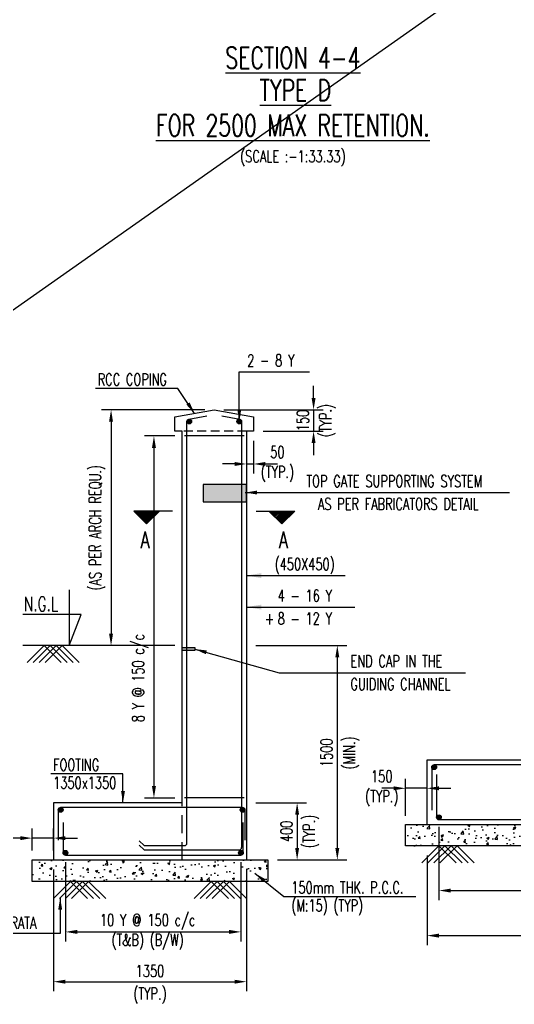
# Model space of a CAD drawing. Header units: millimetres. Extents: x 2843046 to 3042813, y -234641 to -168101.
# Drawn here: x 2879146 to 2889530, y -219364 to -198694 of the extents above; entities that cross this region are included whole.
import ezdxf
from ezdxf.enums import TextEntityAlignment as Align

# ---------------------------------------------------------------- set-up
doc = ezdxf.new("R2010")
doc.units = ezdxf.units.MM
doc.header["$MEASUREMENT"] = 0
doc.header["$PDMODE"] = 34
doc.header["$PDSIZE"] = -5
doc.linetypes.add('Hidden', pattern=[0.375, 0.25, -0.125])
for name, color, linetype in [('S- PILE CAP', 4, 'Continuous'), ('S-BEAM SIZES', 3, 'Continuous'), ('S-COLUMN', 1, 'Continuous'), ('S-CONCRET LINE', 4, 'Continuous'), ('S-DIM-1', 5, 'Continuous'), ('S-FOOTING', 4, 'Continuous'), ('S-LEVEL SECTION', 3, 'Continuous'), ('S-PCC', 9, 'Continuous'), ('S-REINFORCEMENT', 6, 'Continuous'), ('S-SECTION MARK', 1, 'Continuous'), ('S-STIRUPS)', 3, 'Continuous'), ('S-TEXT', 2, 'Continuous'), ('S-TEXT-1', 4, 'Continuous'), ('S-TITIL', 6, 'Continuous')]:
    doc.layers.add(name, color=color, linetype=linetype)
doc.styles.add('ROMANS', font='simplex.shx', dxfattribs={"width": 0.7})
doc.dimstyles.new('dim100', dxfattribs={"dimtxt": 250, "dimasz": 250, "dimexe": 200, "dimexo": 200, "dimgap": 100, "dimtad": 1, "dimdec": 0, "dimzin": 0, "dimdsep": 46, "dimtxsty": 'ROMANS', "dimcen": 0, "dimclrd": 5, "dimclre": 5, "dimclrt": 4, "dimadec": 0, "dimazin": 0, "dimtfac": 1, "dimtdec": 0, "dimtix": 1, "dimtofl": 0, "dimtmove": 2, "dimatfit": 3, "dimfxl": 0, "dimtolj": 1, "dimtzin": 0, "dimlwd": -1, "dimlwe": -1, "dimarcsym": 0})
doc.dimstyles.new('dim20', dxfattribs={"dimtxt": 250, "dimasz": 250, "dimexe": 200, "dimexo": 200, "dimgap": 100, "dimtad": 1, "dimdec": 0, "dimlfac": 0.2, "dimzin": 0, "dimdsep": 46, "dimtxsty": 'ROMANS', "dimcen": 0, "dimclrd": 5, "dimclre": 5, "dimclrt": 4, "dimadec": 0, "dimazin": 0, "dimtfac": 1, "dimtdec": 0, "dimtix": 1, "dimtofl": 0, "dimtmove": 2, "dimatfit": 3, "dimfxl": 0, "dimtolj": 1, "dimtzin": 0, "dimlwd": -1, "dimlwe": -1, "dimarcsym": 0})
doc.dimstyles.new('dim33.33', dxfattribs={"dimtxt": 250, "dimasz": 250, "dimexe": 200, "dimexo": 200, "dimgap": 100, "dimtad": 1, "dimdec": 0, "dimlfac": 0.333331, "dimzin": 0, "dimdsep": 46, "dimtxsty": 'ROMANS', "dimcen": 0, "dimclrd": 5, "dimclre": 5, "dimclrt": 4, "dimadec": 0, "dimazin": 0, "dimtfac": 1, "dimtdec": 0, "dimtix": 1, "dimtofl": 0, "dimtmove": 2, "dimatfit": 3, "dimfxl": 0, "dimtolj": 1, "dimtzin": 0, "dimlwd": -1, "dimlwe": -1, "dimarcsym": 0})
pattern_1 = [(225, (2959247.954, -207170.16), (15.2387667, -15.2387667), [])]

# ---------------------------------------------------------------- blocks, each defined once
blk = doc.blocks.new('*D43')
at = {"layer": 'Defpoints', "color": 0, "lineweight": -2}
for p in [(2883906, -215133), (2884356, -216333), (2884970, -216333)]:
    blk.add_point(p, dxfattribs=at)
at = {"layer": 'S-DIM-1', "color": 5}
for p, q in [((2884106, -215133), (2885170, -215133)), ((2884556, -216333), (2885170, -216333))]:
    blk.add_line(p, q, dxfattribs=at)
at = {"layer": 'S-DIM-1', "color": 5, "lineweight": -3}
blk.add_line((2884970, -215383), (2884970, -216083), dxfattribs=at)
at = {"layer": 'S-DIM-1', "color": 5, "lineweight": -2}
for points in [[(2885012, -215383), (2884929, -215383), (2884970, -215133)], [(2884929, -216083), (2885012, -216083), (2884970, -216333)]]:
    blk.add_solid(points, dxfattribs=at)
at = {"layer": 'S-DIM-1', "color": 4, "char_height": 250, "attachment_point": 5, "rotation": 90, "style": 'ROMANS'}
for s, insert in [('\\A1;400', (2884745, -215733)), ('(TYP.)', (2885261, -215733))]:
    blk.add_mtext(s, dxfattribs=dict(at, insert=insert))
blk = doc.blocks.new('*D44')
at = {"layer": 'Defpoints', "color": 0, "lineweight": -2}
for p in [(2880106, -216183), (2883790, -216183), (2883790, -217844)]:
    blk.add_point(p, dxfattribs=at)
at = {"layer": 'S-DIM-1', "color": 5}
for p, q in [((2880106, -216383), (2880106, -218044)), ((2883790, -216383), (2883790, -218044)), ((2880356, -217844), (2883540, -217844))]:
    blk.add_line(p, q, dxfattribs=at)
at = {"layer": 'S-DIM-1', "color": 5, "lineweight": -2}
for points in [[(2880356, -217802), (2880356, -217886), (2880106, -217844)], [(2883540, -217886), (2883540, -217802), (2883790, -217844)]]:
    blk.add_solid(points, dxfattribs=at)
at = {"layer": 'S-DIM-1', "color": 4, "insert": (2881831, -217844), "char_height": 250, "attachment_point": 5, "style": 'ROMANS'}
blk.add_mtext('\\A1;10 Y @ 150 c/c\\P(T&B) (B/W)', dxfattribs=at)
blk = doc.blocks.new('*D45')
at = {"layer": 'Defpoints', "color": 0, "lineweight": -2}
for p in [(2879856, -216333), (2883906, -216333), (2883906, -218889)]:
    blk.add_point(p, dxfattribs=at)
at = {"layer": 'S-DIM-1', "color": 5}
for p, q in [((2879856, -216533), (2879856, -219089)), ((2883906, -216533), (2883906, -219089)), ((2880106, -218889), (2883656, -218889))]:
    blk.add_line(p, q, dxfattribs=at)
at = {"layer": 'S-DIM-1', "color": 5, "lineweight": -2}
for points in [[(2880106, -218848), (2880106, -218931), (2879856, -218889)], [(2883656, -218931), (2883656, -218848), (2883906, -218889)]]:
    blk.add_solid(points, dxfattribs=at)
at = {"layer": 'S-DIM-1', "color": 4, "char_height": 250, "attachment_point": 5, "style": 'ROMANS'}
for s, insert in [('\\A1;{1350', (2881881, -218664)), ('(TYP.)}', (2881881, -219180))]:
    blk.add_mtext(s, dxfattribs=dict(at, insert=insert))
blk = doc.blocks.new('*D46')
at = {"layer": 'Defpoints', "color": 0, "lineweight": -2}
for p in [(2883906, -211833), (2884356, -216333), (2885814, -216333)]:
    blk.add_point(p, dxfattribs=at)
at = {"layer": 'S-DIM-1', "color": 5}
for p, q in [((2884106, -211833), (2886014, -211833)), ((2884556, -216333), (2886014, -216333))]:
    blk.add_line(p, q, dxfattribs=at)
at = {"layer": 'S-DIM-1', "color": 5, "lineweight": -3}
blk.add_line((2885814, -212083), (2885814, -216083), dxfattribs=at)
at = {"layer": 'S-DIM-1', "color": 5, "lineweight": -2}
for points in [[(2885855, -212083), (2885772, -212083), (2885814, -211833)], [(2885772, -216083), (2885855, -216083), (2885814, -216333)]]:
    blk.add_solid(points, dxfattribs=at)
at = {"layer": 'S-DIM-1', "color": 4, "char_height": 250, "attachment_point": 5, "rotation": 90, "style": 'ROMANS'}
for s, insert in [('\\A1;{1500', (2885589, -214083)), ('(MIN.)}', (2886104, -214083))]:
    blk.add_mtext(s, dxfattribs=dict(at, insert=insert))
blk = doc.blocks.new('*D47')
at = {"layer": 'Defpoints', "color": 0, "lineweight": -2}
for p in [(2883231, -206883), (2881064, -211833), (2882406, -211833)]:
    blk.add_point(p, dxfattribs=at)
at = {"layer": 'S-DIM-1', "color": 5}
for p, q in [((2883031, -206883), (2880864, -206883)), ((2882206, -211833), (2880864, -211833))]:
    blk.add_line(p, q, dxfattribs=at)
at = {"layer": 'S-DIM-1', "color": 5, "lineweight": -3}
blk.add_line((2881064, -207133), (2881064, -211583), dxfattribs=at)
at = {"layer": 'S-DIM-1', "color": 5, "lineweight": -2}
for points in [[(2881105, -207133), (2881022, -207133), (2881064, -206883)], [(2881022, -211583), (2881105, -211583), (2881064, -211833)]]:
    blk.add_solid(points, dxfattribs=at)
at = {"layer": 'S-DIM-1', "color": 4, "insert": (2880773, -209358), "char_height": 250, "attachment_point": 5, "rotation": 90, "style": 'ROMANS'}
blk.add_mtext('\\A1;(AS PER ARCH REQU.)', dxfattribs=at)
blk = doc.blocks.new('*D48')
at = {"layer": 'Defpoints', "color": 0, "lineweight": -2}
for p in [(2882606, -207433), (2881964, -215033), (2882606, -215033)]:
    blk.add_point(p, dxfattribs=at)
at = {"layer": 'S-DIM-1', "color": 5}
for p, q in [((2882406, -207433), (2881764, -207433)), ((2882406, -215033), (2881764, -215033))]:
    blk.add_line(p, q, dxfattribs=at)
at = {"layer": 'S-DIM-1', "color": 5, "lineweight": -3}
blk.add_line((2881964, -207683), (2881964, -214783), dxfattribs=at)
at = {"layer": 'S-DIM-1', "color": 5, "lineweight": -2}
for points in [[(2882006, -207683), (2881922, -207683), (2881964, -207433)], [(2881922, -214783), (2882006, -214783), (2881964, -215033)]]:
    blk.add_solid(points, dxfattribs=at)
at = {"layer": 'S-DIM-1', "color": 4, "insert": (2881674, -212514), "char_height": 250, "attachment_point": 5, "rotation": 90, "style": 'ROMANS'}
blk.add_mtext('\\A1;8 Y @ 150 c/c', dxfattribs=at)
blk = doc.blocks.new('*D49')
at = {"layer": 'Defpoints', "color": 0, "lineweight": -2}
for p in [(2883231, -206883), (2884056, -207333), (2885316, -207333)]:
    blk.add_point(p, dxfattribs=at)
at = {"layer": 'S-DIM-1', "color": 5, "lineweight": -3}
for p, q in [((2885316, -206633), (2885316, -206383)), ((2885316, -206883), (2885316, -207333)), ((2885316, -207583), (2885316, -207833))]:
    blk.add_line(p, q, dxfattribs=at)
at = {"layer": 'S-DIM-1', "color": 5}
for p, q in [((2883431, -206883), (2885516, -206883)), ((2884256, -207333), (2885516, -207333))]:
    blk.add_line(p, q, dxfattribs=at)
at = {"layer": 'S-DIM-1', "color": 5, "lineweight": -2}
for points in [[(2885274, -206633), (2885358, -206633), (2885316, -206883)], [(2885358, -207583), (2885274, -207583), (2885316, -207333)]]:
    blk.add_solid(points, dxfattribs=at)
at = {"layer": 'S-DIM-1', "color": 4, "char_height": 250, "attachment_point": 5, "rotation": 90, "style": 'ROMANS'}
for s, insert in [('\\A1;150', (2885091, -207108)), ('(TYP.)', (2885606, -207108))]:
    blk.add_mtext(s, dxfattribs=dict(at, insert=insert))
blk = doc.blocks.new('*D50')
at = {"layer": 'Defpoints', "color": 0, "lineweight": -2}
for p in [(2883906, -207333), (2884056, -207333), (2884056, -208021)]:
    blk.add_point(p, dxfattribs=at)
at = {"layer": 'S-DIM-1', "color": 5}
for p, q in [((2883906, -207533), (2883906, -208221)), ((2884056, -207533), (2884056, -208221))]:
    blk.add_line(p, q, dxfattribs=at)
at = {"layer": 'S-DIM-1', "color": 5, "lineweight": -3}
for p, q in [((2883656, -208021), (2883406, -208021)), ((2883906, -208021), (2884056, -208021)), ((2884306, -208021), (2884556, -208021))]:
    blk.add_line(p, q, dxfattribs=at)
at = {"layer": 'S-DIM-1', "color": 5, "lineweight": -2}
for points in [[(2883656, -208062), (2883656, -207979), (2883906, -208021)], [(2884306, -207979), (2884306, -208062), (2884056, -208021)]]:
    blk.add_solid(points, dxfattribs=at)
at = {"layer": 'S-DIM-1', "color": 4, "insert": (2884556, -208021), "char_height": 250, "attachment_point": 5, "style": 'ROMANS'}
blk.add_mtext('\\A1;50\\P(TYP.)', dxfattribs=at)
blk = doc.blocks.new('*D52')
at = {"layer": 'Defpoints', "color": 0, "lineweight": -2}
for p in [(2879406, -215875), (2879406, -216333), (2879856, -216333)]:
    blk.add_point(p, dxfattribs=at)
at = {"layer": 'S-DIM-1', "color": 5}
for p, q in [((2879406, -216133), (2879406, -215675)), ((2879856, -216133), (2879856, -215675))]:
    blk.add_line(p, q, dxfattribs=at)
at = {"layer": 'S-DIM-1', "color": 5, "lineweight": -3}
for p, q in [((2879156, -215875), (2877956, -215875)), ((2879856, -215875), (2879406, -215875)), ((2880106, -215875), (2880356, -215875))]:
    blk.add_line(p, q, dxfattribs=at)
at = {"layer": 'S-DIM-1', "color": 5, "lineweight": -2}
for points in [[(2879156, -215917), (2879156, -215834), (2879406, -215875)], [(2880106, -215834), (2880106, -215917), (2879856, -215875)]]:
    blk.add_solid(points, dxfattribs=at)
at = {"layer": 'S-DIM-1', "color": 4, "insert": (2878431, -215875), "char_height": 250, "attachment_point": 5, "style": 'ROMANS'}
blk.add_mtext('\\A1;150\\P(TYP.)', dxfattribs=at)
blk = doc.blocks.new('*D71')
at = {"layer": 'Defpoints', "color": 0, "lineweight": -2}
for p in [(2887947, -215437), (2895388, -215437), (2895388, -216976)]:
    blk.add_point(p, dxfattribs=at)
at = {"layer": 'S-DIM-1', "color": 5}
for p, q in [((2887947, -215637), (2887947, -217176)), ((2895388, -215637), (2895388, -217176)), ((2888197, -216976), (2895138, -216976))]:
    blk.add_line(p, q, dxfattribs=at)
at = {"layer": 'S-DIM-1', "color": 5, "lineweight": -2}
for points in [[(2888197, -216935), (2888197, -217018), (2887947, -216976)], [(2895138, -217018), (2895138, -216935), (2895388, -216976)]]:
    blk.add_solid(points, dxfattribs=at)
at = {"layer": 'S-DIM-1', "color": 4, "insert": (2891547, -216976), "char_height": 250, "attachment_point": 5, "style": 'ROMANS'}
blk.add_mtext('\\A1;10 Y @ 150 c/c\\P(T&B)', dxfattribs=at)
blk = doc.blocks.new('*D72')
at = {"layer": 'Defpoints', "color": 0, "lineweight": -2}
for p in [(2887697, -216037), (2895497, -216037), (2895497, -217922)]:
    blk.add_point(p, dxfattribs=at)
at = {"layer": 'S-DIM-1', "color": 5}
for p, q in [((2887697, -216237), (2887697, -218122)), ((2895497, -216237), (2895497, -218122)), ((2887947, -217922), (2895247, -217922))]:
    blk.add_line(p, q, dxfattribs=at)
at = {"layer": 'S-DIM-1', "color": 5, "lineweight": -2}
for points in [[(2887947, -217880), (2887947, -217964), (2887697, -217922)], [(2895247, -217964), (2895247, -217880), (2895497, -217922)]]:
    blk.add_solid(points, dxfattribs=at)
at = {"layer": 'S-DIM-1', "color": 4, "insert": (2891597, -217922), "char_height": 250, "attachment_point": 5, "style": 'ROMANS'}
blk.add_mtext('\\A1;2600\\P(TYP.)', dxfattribs=at)
blk = doc.blocks.new('*D75')
at = {"layer": 'Defpoints', "color": 0, "lineweight": -2}
for p in [(2887247, -214829), (2887697, -215587), (2887247, -215608)]:
    blk.add_point(p, dxfattribs=at)
at = {"layer": 'S-DIM-1', "color": 5}
for p, q in [((2887247, -215408), (2887247, -214629)), ((2887697, -215387), (2887697, -214629))]:
    blk.add_line(p, q, dxfattribs=at)
at = {"layer": 'S-DIM-1', "color": 5, "lineweight": -3}
for p, q in [((2886997, -214829), (2886747, -214829)), ((2887697, -214829), (2887247, -214829)), ((2887947, -214829), (2888197, -214829))]:
    blk.add_line(p, q, dxfattribs=at)
at = {"layer": 'S-DIM-1', "color": 5, "lineweight": -2}
for points in [[(2886997, -214871), (2886997, -214788), (2887247, -214829)], [(2887947, -214788), (2887947, -214871), (2887697, -214829)]]:
    blk.add_solid(points, dxfattribs=at)
at = {"layer": 'S-DIM-1', "color": 4, "insert": (2886747, -214829), "char_height": 250, "attachment_point": 5, "style": 'ROMANS'}
blk.add_mtext('\\A1;150\\P(TYP.)', dxfattribs=at)

msp = doc.modelspace()

# ---------------------------------------------------------------- hatches: boundary and pattern name
at = {"ltscale": 100}
h = msp.add_hatch(color=8, dxfattribs=at)
h.dxf.hatch_style = 1
h.paths.add_polyline_path([(2883905.8, -208452.9), (2882999.2, -208452.9), (2882999.2, -208810.3), (2883905.8, -208810.3)])
h = msp.add_hatch(color=8, dxfattribs=at)
h.dxf.hatch_style = 1
h.paths.add_polyline_path([(2882822.5, -211875.4), (2882555.8, -211875.4), (2882555.8, -211939.4), (2882822.5, -211939.4)])
at = {"layer": 'S-PCC', "linetype": 'ByBlock'}
h = msp.add_hatch(dxfattribs=at)
h.set_pattern_fill('AR-CONC,_O', color=256, scale=66.666667)
h.set_pattern_definition([(50, (-14206710.75, 195740.44), (478.173455, -41.834757), [50, -550]), (355, (-14206710.75, 195740.44), (-92.500889, 501.461422), [40, -440]), (100.4514445, (-14206670.9, 195736.95), (385.672564, 459.626661), [42.493461, -467.428075]), (46.1842, (-14206710.75, 195873.77), (711.49422, -110.346187), [75, -825]), (96.6356355, (-14206651.46, 195864.6), (623.107964, 649.4124), [63.740228, -701.142507]), (351.184164, (-14206710.75, 195873.8), (623.107963, 649.4124), [60, -660]), (21, (-14206644.1, 195840.44), (397.938035, -268.412594), [50, -550]), (326, (-14206644.1, 195840.44), (162.210221, 483.433363), [40, -440]), (71.4514447, (-14206610.9, 195818.07), (560.148251, 215.020769), [42.49346, -467.428075]), (37.5, (-14206710.75, 195740.44), (8.1065702, 221.9292359), [0, -434.6666667, 0, -446.6666667, 0, -441.6666667]), (7.5, (-14206710.75, 195740.44), (175.3796916, 262.9411413), [0, -254.6666667, 0, -424.6666667, 0, -168.3333333]), (327.5, (-14206859.42, 195740.44), (355.8816241, -15.0365812), [0, -166.6666667, 0, -520, 0, -690]), (317.5, (-14206926.08, 195740.44), (388.7907796, 66.736655), [0, -216.6666667, 0, -345.3333333, 0, -490])])
h.paths.add_polyline_path([(2887246.7, -216036.9), (2887246.7, -215586.9), (2895496.7, -215586.8), (2895496.7, -216036.8)])
h = msp.add_hatch(dxfattribs=at)
h.set_pattern_fill('AR-CONC,_O', color=8, scale=66.666667)
h.set_pattern_definition([(50, (-14218361.6, 194994.46), (478.173455, -41.834757), [50, -550]), (355, (-14218361.6, 194994.46), (-92.500889, 501.461422), [40, -440]), (100.4514445, (-14218321.76, 194991), (385.672564, 459.626661), [42.493461, -467.428075]), (46.1842, (-14218361.6, 195127.8), (711.49422, -110.346187), [75, -825]), (96.6356355, (-14218302.3, 195118.6), (623.107964, 649.4124), [63.740228, -701.142507]), (351.184164, (-14218361.6, 195127.8), (623.107963, 649.4124), [60, -660]), (21, (-14218294.94, 195094.46), (397.938035, -268.412594), [50, -550]), (326, (-14218294.94, 195094.46), (162.210221, 483.433363), [40, -440]), (71.4514447, (-14218261.77, 195072.1), (560.148251, 215.020769), [42.49346, -467.428075]), (37.5, (-14218361.6, 194994.46), (8.1065702, 221.9292359), [0, -434.6666667, 0, -446.6666667, 0, -441.6666667]), (7.5, (-14218361.6, 194994.46), (175.3796916, 262.9411413), [0, -254.6666667, 0, -424.6666667, 0, -168.3333333]), (327.5, (-14218510.27, 194994.46), (355.8816241, -15.0365812), [0, -166.6666667, 0, -520, 0, -690]), (317.5, (-14218576.94, 194994.46), (388.7907796, 66.736655), [0, -216.6666667, 0, -345.3333333, 0, -490])])
h.paths.add_polyline_path([(2879405.8, -216782.8), (2879405.8, -216332.8), (2884355.8, -216332.8), (2884355.8, -216782.8)])
at = {"layer": 'S-SECTION MARK', "ltscale": 5}
h = msp.add_hatch(dxfattribs=at)
h.set_pattern_fill('ANSI31', color=256, scale=172.406964, angle=180, style=0)
h.set_pattern_definition(pattern_1)
h.paths.add_polyline_path([(2881810.8, -209276.3), (2881539, -209009.1), (2882082.7, -209009.1)])
h = msp.add_hatch(dxfattribs=at)
h.set_pattern_fill('ANSI31', color=256, scale=172.406964, angle=180, style=0)
h.set_pattern_definition(pattern_1)
h.paths.add_polyline_path([(2884650.8, -209276.3), (2884922.7, -209009.1), (2884378.9, -209009.1)])

# ---------------------------------------------------------------- linework, layer by layer
at = {"color": 8, "ltscale": 100}
for p, q in [((2882555.8, -211875.4, 153353), (2882822.5, -211875.4, 153353)), ((2882822.5, -211939.4, 153353), (2882555.8, -211939.4, 153353)), ((2882822.5, -211875.4, 153353), (2882822.5, -211939.4, 153353))]:
    msp.add_line(p, q, dxfattribs=at)
at = {"color": 8, "ltscale": 100, "elevation": 153353}
msp.add_lwpolyline([(2883905.8, -208454.6), (2882999.2, -208454.6), (2882999.2, -208812), (2883905.8, -208812)], close=True, dxfattribs=at)
at = {"layer": 'S- PILE CAP', "color": 8, "linetype": 'Hidden', "ltscale": 1500}
msp.add_line((2882555.8, -216332.8, 153353), (2882555.8, -215132.8, 153353), dxfattribs=at)
at = {"layer": 'S-BEAM SIZES', "color": 30, "lineweight": -2}
msp.add_line((2931157.9, -168100.8, 153353), (2843046.1, -230083.7, 153353), dxfattribs=at)
at = {"layer": 'S-COLUMN', "color": 8, "linetype": 'Hidden', "ltscale": 750}
msp.add_line((2883905.8, -207332.8, 153353), (2882555.8, -207332.8, 153353), dxfattribs=at)
at = {"layer": 'S-CONCRET LINE', "elevation": 153353}
msp.add_lwpolyline([(2882555.8, -215132.8), (2882555.8, -207332.8), (2882405.8, -207332.8), (2882405.8, -207032.8), (2883230.8, -206882.8), (2884055.8, -207032.8), (2884055.8, -207332.8), (2883905.8, -207332.8), (2883905.8, -216332.8)], dxfattribs=at)
at = {"layer": 'S-FOOTING'}
for points, elevation in [([(2894596.7, -214236.8), (2887696.7, -214236.9), (2887696.7, -215586.9), (2895496.7, -215586.8)], -19.4), ([(2882555.8, -215132.8), (2879855.8, -215132.8), (2879855.8, -216332.8), (2883905.8, -216332.8)], 153353)]:
    msp.add_lwpolyline(points, dxfattribs=dict(at, elevation=elevation))
at = {"layer": 'S-LEVEL SECTION'}
msp.add_line((2882405.8, -211832.8, 153353), (2879212.2, -211832.8, 153353), dxfattribs=at)
at = {"layer": 'S-LEVEL SECTION', "elevation": 153353}
msp.add_lwpolyline([(2880183, -210662.4), (2880183, -211832.8), (2880433, -211182.8), (2879212.2, -211182.8)], dxfattribs=at)
at = {"layer": 'S-PCC'}
for points, elevation in [([(2880015.4, -212190.7), (2879657.5, -211832.8), (2879299.5, -212190.7)], 153353), ([(2880142, -212190.7), (2879784, -211832.8), (2879426, -212190.7)], 153353), ([(2880268.5, -212190.7), (2879910.6, -211832.8), (2879552.6, -212190.7)], 153353), ([(2880395.1, -212190.7), (2880037.1, -211832.8), (2879679.2, -212190.7)], 153353), ([(2887589.8, -216394.8), (2887947.8, -216036.8), (2888305.7, -216394.8)], -19.4), ([(2887716.4, -216394.8), (2888074.3, -216036.8), (2888432.3, -216394.8)], -19.4), ([(2887842.9, -216394.8), (2888200.9, -216036.8), (2888558.9, -216394.8)], -19.4), ([(2887969.5, -216394.8), (2888327.5, -216036.8), (2888685.4, -216394.8)], -19.4)]:
    msp.add_lwpolyline(points, dxfattribs=dict(at, elevation=elevation))
at = {"layer": 'S-PCC', "elevation": -19.4}
msp.add_lwpolyline([(2887246.7, -216036.9), (2887246.7, -215586.9), (2895496.7, -215586.8), (2895496.7, -216036.8)], close=True, dxfattribs=at)
at = {"layer": 'S-PCC', "color": 8, "elevation": 153353}
msp.add_lwpolyline([(2879405.8, -216782.8), (2879405.8, -216332.8), (2884355.8, -216332.8), (2884355.8, -216782.8)], close=True, dxfattribs=at)
for points in [[(2879855.8, -217140.7), (2880213.8, -216782.8), (2880571.8, -217140.7)], [(2879982.4, -217140.7), (2880340.4, -216782.8), (2880698.3, -217140.7)], [(2880108.9, -217140.7), (2880466.9, -216782.8), (2880824.9, -217140.7)], [(2880235.5, -217140.7), (2880593.5, -216782.8), (2880951.5, -217140.7)], [(2883526.1, -217140.7), (2883168.2, -216782.8), (2882810.2, -217140.7)], [(2883652.7, -217140.7), (2883294.7, -216782.8), (2882936.8, -217140.7)], [(2883779.3, -217140.7), (2883421.3, -216782.8), (2883063.3, -217140.7)], [(2883905.8, -217140.7), (2883547.9, -216782.8), (2883189.9, -217140.7)]]:
    msp.add_lwpolyline(points, dxfattribs=at)
at = {"layer": 'S-REINFORCEMENT', "ltscale": 10}
for p, q in [((2881655.8, -215932.8, 153353), (2881755.8, -216032.8, 153353)), ((2881655.8, -216023.7, 153353), (2881755.8, -216123.7, 153353)), ((2881755.8, -216032.8, 153353), (2882605.8, -216032.8, 153353)), ((2881755.8, -216123.7, 153353), (2883755.8, -216123.7, 153353))]:
    msp.add_line(p, q, dxfattribs=at)
for points, elevation in [([(2882655.8, -215982.8), (2882655.8, -207130.7, -0.3624646), (2882696.9, -207081.5), (2883074.4, -207012.8)], 153353), ([(2883387.2, -207012.8), (2883764.8, -207081.5, -0.3624646), (2883805.8, -207130.7), (2883805.8, -216073.7)], 153353), ([(2895471.6, -215286.8), (2895471.6, -214386.8, 0.4142136), (2895421.6, -214336.8), (2887846.7, -214336.9, 0.4142136), (2887796.7, -214386.9), (2887796.7, -215286.9)], -19.4), ([(2887896.7, -214536.9), (2887896.7, -215436.9, 0.4142136), (2887946.7, -215486.9), (2895388.4, -215486.8, 0.4142136), (2895438.4, -215436.8), (2895438.4, -214536.8)], -19.4), ([(2883876, -215918.3), (2883876, -215282.8, 0.4142136), (2883826, -215232.8), (2880005.8, -215232.8, 0.4142136), (2879955.8, -215282.8), (2879955.8, -215918.3)], 153353), ([(2880055.8, -215547.3), (2880055.8, -216182.8, 0.4142136), (2880105.8, -216232.8), (2883789.8, -216232.8, 0.4142136), (2883839.8, -216182.8), (2883839.8, -215547.3)], 153353)]:
    msp.add_lwpolyline(points, format="xyb", dxfattribs=dict(at, elevation=elevation))
at = {"layer": 'S-REINFORCEMENT', "ltscale": 10, "const_width": 50}
for points, elevation in [([(2882730.8, -207130.7, 1), (2882680.8, -207130.7, 1)], 153353), ([(2883730.8, -207130.7, -1), (2883780.8, -207130.7, -1)], 153353), ([(2887871.7, -214386.9, 1), (2887821.7, -214386.9, 1)], -19.4), ([(2880030.8, -215282.8, 1), (2879980.8, -215282.8, 1)], 153353), ([(2883849.7, -215282.8, 1), (2883799.7, -215282.8, 1)], 153353), ([(2887971.7, -215436.9, -1), (2887921.7, -215436.9, -1)], -30.1), ([(2880130.8, -216182.8, -1), (2880080.8, -216182.8, -1)], 153353), ([(2883764.8, -216182.8, 1), (2883814.8, -216182.8, 1)], 153353)]:
    msp.add_lwpolyline(points, format="xyb", close=True, dxfattribs=dict(at, elevation=elevation))
at = {"layer": 'S-REINFORCEMENT', "ltscale": 10}
for centre in [(2882705.8, -207130.7, 153353), (2883755.8, -207130.7, 153353), (2887846.7, -214386.9, -19.4), (2880005.8, -215282.8, 153353), (2883824.7, -215282.8, 153353), (2887946.7, -215436.9, -30.1), (2880105.8, -216182.8, 153353), (2883789.8, -216182.8, 153353)]:
    msp.add_circle(centre, 50, dxfattribs=at)
for centre in [(2882605.8, -215982.8, 153353), (2883755.8, -216073.7, 153353)]:
    msp.add_arc(centre, 50, 270, 0, dxfattribs=at)
at = {"layer": 'S-SECTION MARK'}
for p, q in [((2882351.8, -209009.1, 153353), (2881539, -209009.1, 153353)), ((2881539, -209009.1, 153353), (2881810.8, -209276.3, 153353)), ((2882082.7, -209009.1, 153353), (2881810.8, -209276.3, 153353)), ((2884109.8, -209009.1, 153353), (2884922.7, -209009.1, 153353)), ((2884378.9, -209009.1, 153353), (2884650.8, -209276.3, 153353)), ((2884922.7, -209009.1, 153353), (2884650.8, -209276.3, 153353))]:
    msp.add_line(p, q, dxfattribs=at)
at = {"layer": 'S-STIRUPS)', "color": 2, "ltscale": 750}
for p, q in [((2883855.8, -207432.8, 153353), (2882605.8, -207432.8, 153353)), ((2883855.8, -215032.8, 153353), (2882605.8, -215032.8, 153353))]:
    msp.add_line(p, q, dxfattribs=at)

# ---------------------------------------------------------------- texts
at = {"layer": 'S-LEVEL SECTION', "style": 'ROMANS', "width": 0.7}
msp.add_text('N.G.L', height=300, dxfattribs=at).set_placement((2879233, -210957.8, 153353), align=Align.MIDDLE_LEFT)
at = {"layer": 'S-SECTION MARK', "style": 'ROMANS', "width": 0.7}
for p in [(2881777.9, -209612.4, 153353), (2884683.8, -209612.4, 153353)]:
    msp.add_text('A', height=350, dxfattribs=at).set_placement(p, align=Align.MIDDLE)
at = {"layer": 'S-TEXT', "style": 'ROMANS', "width": 0.7}
msp.add_text('(SCALE :-1:33.33)', height=250, dxfattribs=at).set_placement((2884880.7, -201562.5, 49.9), align=Align.MIDDLE_CENTER)
at = {"layer": 'S-TEXT-1', "style": 'ROMANS', "width": 0.7}
for s, p in [('2 - 8 Y', (2883923.1, -205847.9, 153353)), ('RCC COPING', (2880782.9, -206245.8, 153353)), ('TOP GATE SUPPORTING SYSTEM', (2885166.1, -208380.7, 153353)), ('  AS PER FABRICATORS DETAIL', (2885166.1, -208860.7, 153353)), ('(450X450)', (2884498.5, -210123.7, 153353)), ('4 - 16 Y', (2884560.7, -210785.2, 153353)), ('+ ', (2884292, -211265.2, 153353)), ('8 - 12 Y', (2884560.7, -211265.2, 153353)), ('END CAP IN THE', (2886091.3, -212162, 153353)), ('GUIDING CHANNEL', (2886091.3, -212642, 153353)), ('FOOTING', (2879847.6, -214336, 153353)), ('1350x1350', (2879847.6, -214712.6, 153353)), ('150mm THK. P.C.C.', (2884847.5, -216911.5, 153353)), ('(M:15) (TYP)', (2884847.5, -217288, 153353)), ('COMETENT STRATA', (2877366.1, -217654.1, 153353))]:
    msp.add_text(s, height=250, dxfattribs=at).set_placement(p, align=Align.MIDDLE_LEFT)
at = {"layer": 'S-TITIL', "style": 'ROMANS', "width": 0.7}
for s, p in [('%%USECTION 4-4', (2884880.7, -199493.8, 49.9)), ('%%UTYPE D', (2884933.2, -200175.1, 72.1)), ('%%UFOR 2500 MAX RETENTION.', (2884880.7, -200912.5, 49.9))]:
    msp.add_text(s, height=450, dxfattribs=at).set_placement(p, align=Align.MIDDLE_CENTER)

# ---------------------------------------------------------------- dimensions: what is measured, and where the dimension line sits
at = {"layer": 'S-DIM-1'}
for base, p1, p2, text, override, picture, middle in [((2885315.9, -207332.8, 153328.1), (2883230.8, -206882.8, 153328.1), (2884055.8, -207332.8, 153328.1), '<>\\X(TYP.)', {"dimtxt": 250, "dimasz": 250, "dimtofl": 1, "dimtmove": 0, "dimlwd": 65533}, '*D49', (2885315.9, -207107.8, 153328.1)), ((2881063.8, -211832.8, 153328.1), (2883230.8, -206882.8, 153328.1), (2882405.8, -211832.8, 153328.1), '(AS PER ARCH REQU.)', {"dimtofl": 1, "dimtmove": 0, "dimlwd": 65533}, '*D47', (2880773.3, -209357.8, 153328.1)), ((2885813.8, -216332.8, 153328.1), (2883905.8, -211832.8, 153328.1), (2884355.8, -216332.8, 153328.1), '{<>\\X(MIN.)}', {"dimtxt": 250, "dimasz": 250, "dimtxsty": 'ROMANS', "dimtofl": 1, "dimtmove": 0, "dimlwd": 65533}, '*D46', (2885813.8, -214082.8, 153328.1)), ((2884970.5, -216332.8, 153328.1), (2883905.8, -215132.8, 153328.1), (2884355.8, -216332.8, 153328.1), '<>\\X(TYP.)', {"dimtxt": 250, "dimasz": 250, "dimtofl": 1, "dimtmove": 0, "dimlwd": 65533}, '*D43', (2884970.5, -215732.8, 153328.1))]:
    dim = msp.add_linear_dim(base=base, p1=p1, p2=p2, angle=90, text=text, dimstyle='dim33.33', override=override, dxfattribs=at)
    dim.commit()
    dim.dimension.update_dxf_attribs({"geometry": picture, "text_midpoint": middle})
for base, p1, p2, angle, text, override, picture, middle in [((2881964.1, -215032.8, 153328.1), (2882605.8, -207432.8, 153328.1), (2882605.8, -215032.8, 153328.1), 90, '8 Y @ 150 c/c', {"dimtofl": 1, "dimtmove": 0, "dimlwd": 65533}, '*D48', (2881964.1, -212514.1, 153328.1)), ((2887246.7, -214829.4, -30.1), (2887696.7, -215586.9, -30.1), (2887246.7, -215608.2, -30.1), 180, '<>\\X(TYP.)', {"dimtxsty": 'ROMANS', "dimtofl": 1, "dimlwd": 65533}, '*D75', (2886746.7, -214829.4, -30.1)), ((2879405.8, -215875.3, 153328.1), (2879855.8, -216332.8, 153328.1), (2879405.8, -216332.8, 153328.1), 180, '<>\\X(TYP.)', {"dimtofl": 1, "dimtmove": 0, "dimlwd": 65533}, '*D52', (2878430.8, -215875.3, 153328.1))]:
    dim = msp.add_linear_dim(base=base, p1=p1, p2=p2, angle=angle, text=text, dimstyle='dim33.33', override=override, dxfattribs=at)
    dim.commit()
    dim.dimension.update_dxf_attribs({"geometry": picture, "text_midpoint": middle, "dimtype": 160})
for base, p1, p2, text, override, picture, middle in [((2884055.8, -208020.6, 153328.1), (2883905.8, -207332.8, 153328.1), (2884055.8, -207332.8, 153328.1), '<>\\X(TYP.)', {"dimtxsty": 'ROMANS', "dimtofl": 1, "dimtmove": 2, "dimlwd": 65533}, '*D50', (2884555.8, -208020.6, 153328.1)), ((2895388.4, -216976.5), (2887946.7, -215436.9, -30.1), (2895388.4, -215436.8, -19.4), '10 Y @ 150 c/c\\X(T&B)', {"dimtxt": 250, "dimasz": 250, "dimtxsty": 'ROMANS', "dimtmove": 0}, '*D71', (2891546.7, -216976.5)), ((2883789.8, -217844, 153347.5), (2880105.8, -216182.8, 153328.1), (2883789.8, -216182.8, 153328.1), '10 Y @ 150 c/c\\X(T&B) (B/W)', {"dimtxt": 250, "dimasz": 250, "dimtxsty": 'ROMANS', "dimtmove": 0}, '*D44', (2881830.8, -217844, 153347.5)), ((2895496.7, -217922), (2887696.7, -216036.9, -30.1), (2895496.7, -216036.8, -19.4), '<>\\X(TYP.)', {"dimtxt": 250, "dimasz": 250, "dimtxsty": 'ROMANS', "dimtmove": 0}, '*D72', (2891596.7, -217922))]:
    dim = msp.add_linear_dim(base=base, p1=p1, p2=p2, text=text, dimstyle='dim33.33', override=override, dxfattribs=at)
    dim.commit()
    dim.dimension.update_dxf_attribs({"geometry": picture, "text_midpoint": middle, "dimtype": 160})
dim = msp.add_linear_dim(base=(2883905.8, -218889.4, 153347.5), p1=(2879855.8, -216332.8, 153328.1), p2=(2883905.8, -216332.8, 153328.1), text='{<>\\X(TYP.)}', dimstyle='dim33.33', override={"dimtxt": 250, "dimasz": 250, "dimtxsty": 'ROMANS', "dimtmove": 0}, dxfattribs=at)
dim.commit()
dim.dimension.update_dxf_attribs({"geometry": '*D45', "text_midpoint": (2881880.8, -218889.4, 153347.5)})

# ---------------------------------------------------------------- leaders
at = {"layer": 'S-CONCRET LINE', "linetype": 'ByBlock', "lineweight": -2, "ltscale": 20}
for points, override in [([(2883755.8, -207130.7, 153328.1), (2883755.8, -206087.9, 153328.1), (2885228.7, -206087.9, 153328.1)], {"dimtad": 0}), ([(2883879.3, -208620.7, 153328.1), (2889428.4, -208620.7, 153328.1)], {"dimgap": 100, "dimtad": 0}), ([(2882822.5, -211907.4, 153328.1), (2884594.3, -212402, 153328.1), (2888506, -212402, 153328.1)], {"dimtad": 0})]:
    msp.add_leader(points, dimstyle='dim100', override=override, dxfattribs=at)
at = {"layer": 'S-DIM-1'}
for points, dimstyle, override in [([(2882818.3, -206957.8, 153328.1), (2882462.7, -206434.1, 153328.1), (2880737.8, -206434.1, 153328.1)], 'dim100', {"dimasz": 250}), ([(2883905.8, -210363.7, 153328.1), (2885975.3, -210363.7, 153328.1)], 'dim20', {"dimasz": 312.5}), ([(2883905.8, -211025.2, 153328.1), (2886179.8, -211025.2, 153328.1)], 'dim20', {"dimasz": 312.5}), ([(2881314.3, -215132.8, 153328.1), (2881314.3, -214524.3, 153328.1), (2879802.6, -214524.3, 153328.1)], 'dim100', {"dimasz": 250})]:
    msp.add_leader(points, dimstyle=dimstyle, override=override, dxfattribs=at)
for points, dimstyle in [([(2884085.3, -216614.3, 153328.1), (2884691.8, -217099.8, 153328.1), (2887462.1, -217099.8, 153328.1)], 'dim100'), ([(2879996.3, -217126.8, 153353), (2879996.3, -217876.7, 153353), (2877293.7, -217876.7, 153353)], 'dim33.33')]:
    msp.add_leader(points, dimstyle=dimstyle, dxfattribs=at)

doc.saveas('drawing.dxf')
